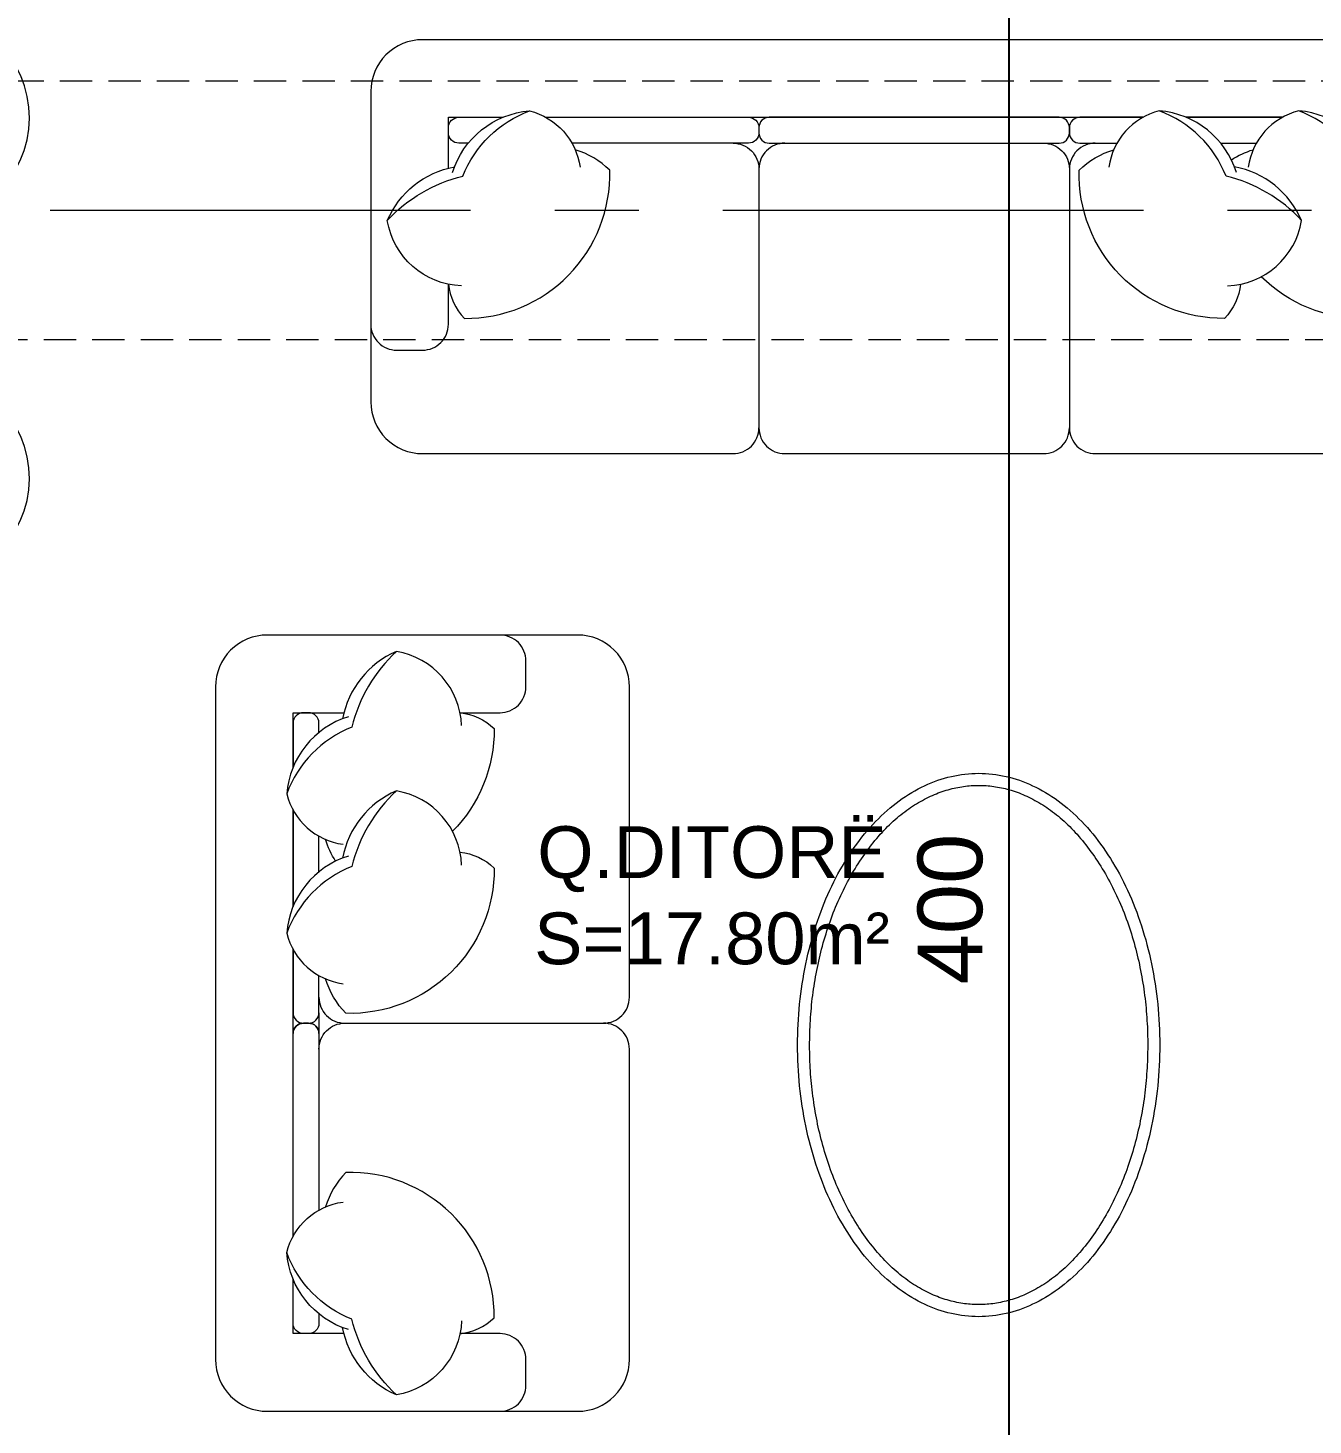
# Model space of a CAD drawing. Header units: feet. Extents: x 92587 to 97987, y -55119 to -48334.
# Drawn here: x 95088.6 to 95336.9, y -50232.1 to -49962.1 of the extents above; entities that cross this region are included whole.
import ezdxf

# ---------------------------------------------------------------- set-up
doc = ezdxf.new("R2010")
doc.units = ezdxf.units.FT
doc.header["$LTSCALE"] = 50
doc.header["$MEASUREMENT"] = 0
doc.linetypes.add('AXES', pattern=[2, 1.25, -0.25, 0.25, -0.25])
doc.linetypes.add('CACHE', pattern=[0.375, 0.25, -0.125])
doc.layers.get('0').update_dxf_attribs({"color": 8})
doc.layers.add('AXES', color=10, linetype='AXES')
doc.layers.add('COTE 50ème', color=1, linetype='Continuous')
for name, color, linetype, lineweight in [('BETON CACHE', 4, 'CACHE', 5), ('MACONNERIE COUPE', 7, 'Continuous', 30), ('mobilimi', 8, 'Continuous', 9)]:
    doc.layers.add(name, color=color, linetype=linetype, lineweight=lineweight)
doc.layers.add('DEMOL', color=7, linetype='Continuous', lineweight=60, true_color=0xa87e00)
doc.styles.add('RS_TEXT_1.50', font='arial.ttf', dxfattribs={"height": 12.5})
doc.styles.add('RS_TXT_50', font='arial.ttf', dxfattribs={"height": 12.5})
doc.dimstyles.new('RS_50CM_LINEAIRE', dxfattribs={"dimscale": 5, "dimtxt": 12.5, "dimasz": 1.5, "dimexe": 1, "dimexo": 2.5, "dimgap": 1, "dimtad": 1, "dimdec": 1, "dimrnd": 0.5, "dimdsep": 46, "dimtxsty": 'RS_TXT_50', "dimblk1": 'ARCHTICK', "dimblk2": 'ARCHTICK', "dimsah": 1, "dimcen": 2.5, "dimdle": 1, "dimclrt": 4, "dimadec": 0, "dimazin": 2, "dimtfac": 1, "dimtdec": 1, "dimtix": 1, "dimtmove": 2, "dimatfit": 3, "dimfxl": 1, "dimtolj": 1, "dimtzin": 0, "dimarcsym": 0})

# ---------------------------------------------------------------- blocks, each defined once
blk = doc.blocks.new('A$C1cd8c289')
at = {"layer": 'AXES', "lineweight": 5, "ltscale": 1.3}
blk.add_line((3195, 865), (-1985, 865), dxfattribs=at)
blk = doc.blocks.new('1111')
at = {"layer": 'mobilimi'}
for p, q in [((7498090.66, 4737224.66), (7498067.1, 4737224.66)), ((7498090.66, 4737221.1), (7498090.66, 4737224.66)), ((7498090.15, 4737221.13), (7498066.85, 4737221.13)), ((7498092.44, 4737190.14), (7498092.44, 4737219.13)), ((7498090.15, 4737188.14), (7498066.85, 4737188.14)), ((7498090.66, 4737184.61), (7498090.66, 4737188.14)), ((7498090.66, 4737184.61), (7498066.85, 4737184.61))]:
    blk.add_line(p, q, dxfattribs=at)
for centre, major_axis, start_param, end_param in [((7498069.68, 4737204.62), (-23.08, 0), -1.458692, 1.447759), ((7498071.99, 4737204.63), (-19.57, 0), -1.304651, 1.304651), ((7498082.73, 4737204.63), (24.67, 0), 2.270248, 4.012938), ((7498090.15, 4737219.13), (-2.29, 0), 3.141593, 4.712389), ((7498090.15, 4737190.14), (2.29, 0), 4.712389, 6.283185)]:
    blk.add_ellipse(centre, major_axis=major_axis, ratio=0.87377, start_param=start_param, end_param=end_param, dxfattribs=at)
blk = doc.blocks.new('_ArchTick')
at = {"color": 0, "linetype": 'ByBlock', "const_width": 0.15}
blk.add_lwpolyline([(-0.5, -0.5), (0.5, 0.5)], dxfattribs=at)
blk = doc.blocks.new('*D382')
at = {"layer": 'COTE 50ème', "color": 0, "lineweight": -2, "ltscale": 0.5, "transparency": 16777216}
for p, q in [((93279.11, -50009.86), (93279.11, -49717.36)), ((95679.11, -50009.86), (95679.11, -49717.36)), ((95684.11, -49722.36), (93274.11, -49722.36))]:
    blk.add_line(p, q, dxfattribs=at)
at = {"layer": 'Defpoints', "color": 0, "ltscale": 0.5, "transparency": 16777216}
for p in [(93279.11, -49722.36), (93279.11, -50022.36), (95679.11, -50022.36)]:
    blk.add_point(p, dxfattribs=at)
at = {"layer": 'COTE 50ème', "color": 0, "lineweight": -2, "ltscale": 0.5, "transparency": 16777216, "xscale": 7.5, "yscale": 7.5, "zscale": 7.5, "rotation": 180}
blk.add_blockref('_ArchTick', (93279.11, -49722.36), dxfattribs=at)
at = {"layer": 'COTE 50ème', "color": 0, "lineweight": -2, "ltscale": 0.5, "transparency": 16777216, "xscale": 7.5, "yscale": 7.5, "zscale": 7.5}
blk.add_blockref('_ArchTick', (95679.11, -49722.36), dxfattribs=at)
at = {"layer": 'COTE 50ème', "color": 4, "lineweight": 5, "ltscale": 0.5, "transparency": 16777216, "insert": (94479.11, -49710.98), "char_height": 12.5, "attachment_point": 5, "style": 'RS_TXT_50'}
blk.add_mtext('\\A1;2400', dxfattribs=at)
blk = doc.blocks.new('*D869')
at = {"layer": 'COTE 50ème', "color": 0, "lineweight": -2, "ltscale": 0.5, "transparency": 16777216}
for p, q in [((95278.2, -50337.36), (95278.2, -49927.36)), ((95221.61, -49932.36), (95283.2, -49932.36)), ((95264.61, -50332.36), (95283.2, -50332.36))]:
    blk.add_line(p, q, dxfattribs=at)
at = {"layer": 'Defpoints', "color": 0, "ltscale": 0.5, "transparency": 16777216}
for p in [(95209.11, -49932.36), (95278.2, -49932.36), (95252.11, -50332.36)]:
    blk.add_point(p, dxfattribs=at)
at = {"layer": 'COTE 50ème', "color": 0, "lineweight": -2, "ltscale": 0.5, "transparency": 16777216, "xscale": 7.5, "yscale": 7.5, "zscale": 7.5}
for p, rotation in [((95278.2, -49932.36), 90), ((95278.2, -50332.36), 270)]:
    blk.add_blockref('_ArchTick', p, dxfattribs=dict(at, rotation=rotation))
at = {"layer": 'COTE 50ème', "color": 4, "lineweight": 5, "ltscale": 0.5, "transparency": 16777216, "insert": (95266.82, -50132.36), "char_height": 12.5, "attachment_point": 5, "rotation": 90, "style": 'RS_TXT_50'}
blk.add_mtext('\\A1;400', dxfattribs=at)

msp = doc.modelspace()

# ---------------------------------------------------------------- linework, layer by layer
at = {"layer": 'BETON CACHE', "lineweight": 5, "ltscale": 0.5}
for points in [[(95579.11, -49972.36), (93379.11, -49972.36), (93379.11, -52037.36), (95579.11, -52037.36)], [(95529.11, -50022.36), (93429.11, -50022.36), (93429.11, -51987.36), (95529.11, -51987.36)]]:
    msp.add_lwpolyline(points, close=True, dxfattribs=at)
at = {"layer": 'mobilimi'}
for points in [[(95154.82, -50034.36, 0.414214), (95164.82, -50044.36), (95224.82, -50044.36, 0.414214), (95229.82, -50039.36, 0.414214), (95234.82, -50044.36), (95284.82, -50044.36, 0.414214), (95289.82, -50039.36, 0.414214), (95294.82, -50044.36), (95354.82, -50044.36, 0.414214), (95364.82, -50034.36), (95364.82, -49974.36, 0.414214), (95354.82, -49964.36), (95164.82, -49964.36, 0.414214), (95154.82, -49974.36)], [(95287.82, -49979.36), (95231.82, -49979.36, 0.414214), (95229.82, -49981.36), (95229.82, -49982.36, 0.414214), (95231.82, -49984.36), (95287.82, -49984.36, 0.414214), (95289.82, -49982.36), (95289.82, -49981.36, 0.414214)], [(95139.8, -50156.41), (95139.8, -50152.41, 0.414214), (95141.8, -50154.41), (95142.8, -50154.41, 0.414214), (95144.8, -50152.41), (95144.8, -50156.41, 0.414214), (95142.8, -50154.41), (95141.8, -50154.41, 0.414214)]]:
    msp.add_lwpolyline(points, format="xyb", close=True, dxfattribs=at)
for points in [[(95158, -49999.31, -0.14773), (95172.62, -49990.72, -0.213343), (95185.51, -49978.12, -0.178662)], [(95170.6, -49990.04, -0.306663), (95185.51, -49978.12, -0.30633), (95195.25, -49989, 0.872847)], [(95322.11, -49990.04, 0.306663), (95307.19, -49978.12, 0.30633), (95297.45, -49989, -0.872847)], [(95334.7, -49999.31, 0.14773), (95320.09, -49990.72, 0.213343), (95307.19, -49978.12, 0.178662)], [(95349.04, -49990.04, 0.306663), (95334.13, -49978.12, 0.30633), (95324.39, -49989, -0.872847)], [(95361.64, -49999.31, 0.14773), (95347.02, -49990.72, 0.213343), (95334.13, -49978.12, 0.178662)], [(95173.64, -49984.36), (95171.82, -49984.36, -0.414214), (95169.82, -49982.36), (95169.82, -49981.36, -0.414214), (95171.82, -49979.36)], [(95171.82, -49979.36), (95180.34, -49979.36, -0.414214)], [(95188.66, -49979.36), (95227.82, -49979.36, -0.414214), (95229.82, -49981.36), (95229.82, -49982.36, -0.414214), (95227.82, -49984.36), (95193.69, -49984.36, -0.414214)], [(95304.05, -49979.36), (95291.82, -49979.36, 0.414214), (95289.82, -49981.36), (95289.82, -49982.36, 0.414214), (95291.82, -49984.36), (95299.01, -49984.36, 0.414214)], [(95330.98, -49979.36), (95312.37, -49979.36, 0.414214)], [(95169.81, -50011.61, 0.165541), (95172.9, -50018.22, 0.425989), (95200.98, -49989.58, 0.121523), (95194.32, -49985.63, -7.115464)], [(95224.82, -49984.36, -0.414214), (95229.82, -49989.36), (95229.82, -50039.36, -0.414214)], [(95234.82, -49984.36, 0.414214), (95229.82, -49989.36)], [(95284.82, -49984.36, -0.414214), (95289.82, -49989.36)], [(95294.82, -49984.36, 0.414214), (95289.82, -49989.36), (95289.82, -50039.36, 0.414214)], [(95322.9, -50011.61, -0.165541), (95319.8, -50018.22, -0.425989), (95291.72, -49989.58, -0.121523), (95298.39, -49985.63, 7.115464)], [(95319.07, -49984.36), (95325.95, -49984.36, 0.414214)], [(95321.13, -49987.58, -0.071865), (95325.32, -49985.63, 7.115464)], [(95172.33, -50011.92, -0.356772), (95158, -49999.31, -0.249542), (95170.98, -49988.93, 9.61688)], [(95320.38, -50011.92, 0.356772), (95334.7, -49999.31, 0.249542), (95321.72, -49988.93, -9.61688)], [(95349.83, -50011.61, -0.165541), (95346.74, -50018.22, -0.200231), (95326.89, -50010.17, -0.121523)], [(95154.82, -50019.36, 0.414214), (95159.82, -50024.36), (95164.82, -50024.36, 0.414214), (95169.82, -50019.36), (95169.82, -50011.62)], [(95204.8, -50159.41, 0.414214), (95199.8, -50154.41, 0.414214), (95204.8, -50149.41), (95204.8, -50089.41, 0.414214), (95194.8, -50079.41), (95134.8, -50079.41, 0.414214), (95124.8, -50089.41), (95124.8, -50219.41, 0.414214), (95134.8, -50229.41), (95194.8, -50229.41, 0.414214), (95204.8, -50219.41), (95204.8, -50159.41, 0.414214), (95199.8, -50154.41, 0.414214), (95204.8, -50149.41)], [(95172.06, -50094.41), (95179.8, -50094.41, 0.414214), (95184.8, -50089.41), (95184.8, -50084.41, 0.414214), (95179.8, -50079.41)], [(95159.76, -50082.59, 0.14773), (95151.16, -50097.21, 0.213343), (95138.56, -50110.1, 0.178662)], [(95172.36, -50096.92, 0.356772), (95159.76, -50082.59, 0.249542), (95149.37, -50095.58, -9.61688)], [(95139.8, -50104.93), (95139.8, -50094.41), (95149.63, -50094.41, 0.414214)], [(95144.8, -50098.23), (95144.8, -50096.41, 0.414214), (95142.8, -50094.41), (95141.8, -50094.41, 0.414214), (95139.8, -50096.41)], [(95172.05, -50094.4, -0.165541), (95178.66, -50097.49, -0.200231), (95170.62, -50117.34, -0.121523)], [(95150.48, -50095.19, 0.306663), (95138.56, -50110.1, 0.30633), (95149.45, -50119.84, -0.872847)], [(95139.8, -50096.41), (95139.8, -50104.93, 0.414214)], [(95159.76, -50109.53, 0.14773), (95151.16, -50124.14, 0.213343), (95138.56, -50137.04, 0.178662)], [(95172.36, -50123.86, 0.356772), (95159.76, -50109.53, 0.249542), (95149.37, -50122.51, -9.61688)], [(95139.8, -50113.25), (95139.8, -50131.87, 0.414214)], [(95144.8, -50125.16), (95144.8, -50118.28, 0.414214)], [(95148.02, -50123.1, -0.071865), (95146.07, -50118.91, 7.115464)], [(95172.05, -50121.34, -0.165541), (95178.66, -50124.43, -0.425989), (95150.02, -50152.51, -0.121523), (95146.07, -50145.84, 7.115464)], [(95150.48, -50122.12, 0.306663), (95138.56, -50137.04, 0.30633), (95149.45, -50146.78, -0.872847)], [(95139.8, -50140.18), (95139.8, -50152.41, 0.414214), (95141.8, -50154.41), (95142.8, -50154.41, 0.414214), (95144.8, -50152.41), (95144.8, -50145.22, 0.414214)], [(95144.8, -50149.41, 0.414214), (95149.8, -50154.41)], [(95144.8, -50149.41, 0.414214), (95149.8, -50154.41), (95199.8, -50154.41, 0.414214)], [(95139.8, -50195.57), (95139.8, -50156.41, -0.414214), (95141.8, -50154.41), (95142.8, -50154.41, -0.414214), (95144.8, -50156.41), (95144.8, -50190.54, -0.414214)], [(95144.8, -50159.41, -0.414214), (95149.8, -50154.41)], [(95144.8, -50159.41, -0.414214), (95149.8, -50154.41), (95199.8, -50154.41, -0.414214)], [(95172.05, -50214.42, 0.165541), (95178.66, -50211.33, 0.425989), (95150.02, -50183.25, 0.121523), (95146.07, -50189.91, -7.115464)], [(95150.48, -50213.63, -0.306663), (95138.56, -50198.72, -0.30633), (95149.45, -50188.98, 0.872847)], [(95159.76, -50226.23, -0.14773), (95151.16, -50211.62, -0.213343), (95138.56, -50198.72, -0.178662)], [(95139.8, -50212.41), (95139.8, -50203.89, -0.414214)], [(95144.8, -50210.6), (95144.8, -50212.41, -0.414214), (95142.8, -50214.41), (95141.8, -50214.41, -0.414214), (95139.8, -50212.41)], [(95172.36, -50211.9, -0.356772), (95159.76, -50226.23, -0.249542), (95149.37, -50213.25, 9.61688)], [(95179.8, -50229.41, 0.414214), (95184.8, -50224.41), (95184.8, -50219.41, 0.414214), (95179.8, -50214.41), (95172.06, -50214.41)]]:
    msp.add_lwpolyline(points, format="xyb", dxfattribs=at)
for points in [[(95169.82, -49989.19), (95169.82, -49979.36), (95180.34, -49979.36)], [(95188.66, -49979.36), (95304.05, -49979.36)], [(95312.37, -49979.36), (95330.98, -49979.36)], [(95139.8, -50131.87), (95139.8, -50113.25)], [(95139.8, -50195.57), (95139.8, -50140.18)], [(95149.63, -50214.41), (95139.8, -50214.41), (95139.8, -50203.89)]]:
    msp.add_lwpolyline(points, dxfattribs=at)
for points in [[(95272.29, -50106.13, 0), (95272.95, -50106.14, 0), (95273.61, -50106.17, 0), (95274.27, -50106.21, 0), (95274.93, -50106.28, 0), (95275.59, -50106.36, 0), (95276.25, -50106.47, 0), (95276.91, -50106.59, 0), (95277.57, -50106.73, 0), (95278.22, -50106.89, 0), (95278.87, -50107.06, 0), (95279.52, -50107.26, 0), (95280.17, -50107.48, 0), (95280.81, -50107.71, 0), (95281.45, -50107.96, 0), (95282.09, -50108.23, 0), (95282.72, -50108.52, 0), (95283.35, -50108.82, 0), (95283.98, -50109.14, 0), (95284.6, -50109.49, 0), (95285.22, -50109.84, 0), (95285.83, -50110.22, 0), (95286.44, -50110.61, 0), (95287.05, -50111.02, 0), (95287.64, -50111.45, 0), (95288.24, -50111.89, 0), (95288.82, -50112.36, 0), (95289.4, -50112.83, 0), (95289.98, -50113.33, 0), (95290.55, -50113.84, 0), (95291.11, -50114.36, 0), (95291.66, -50114.91, 0), (95292.21, -50115.46, 0), (95292.75, -50116.04, 0), (95293.29, -50116.63, 0), (95293.81, -50117.23, 0), (95294.33, -50117.85, 0), (95294.84, -50118.48, 0), (95295.34, -50119.13, 0), (95295.84, -50119.79, 0), (95296.32, -50120.47, 0), (95296.8, -50121.15, 0), (95297.27, -50121.86, 0), (95297.73, -50122.57, 0), (95298.18, -50123.3, 0), (95298.62, -50124.04, 0), (95299.05, -50124.8, 0), (95299.47, -50125.56, 0), (95299.89, -50126.34, 0), (95300.29, -50127.13, 0), (95300.68, -50127.93, 0), (95301.06, -50128.74, 0), (95301.43, -50129.56, 0), (95301.8, -50130.4, 0), (95302.15, -50131.24, 0), (95302.49, -50132.09, 0), (95302.82, -50132.95, 0), (95303.14, -50133.82, 0), (95303.44, -50134.7, 0), (95303.74, -50135.59, 0), (95304.02, -50136.49, 0), (95304.3, -50137.39, 0), (95304.56, -50138.31, 0), (95304.81, -50139.23, 0), (95305.05, -50140.15, 0), (95305.28, -50141.09, 0), (95305.49, -50142.03, 0), (95305.7, -50142.97, 0), (95305.89, -50143.92, 0), (95306.07, -50144.88, 0), (95306.23, -50145.84, 0), (95306.39, -50146.81, 0), (95306.53, -50147.78, 0), (95306.66, -50148.75, 0), (95306.78, -50149.73, 0), (95306.89, -50150.71, 0), (95306.98, -50151.69, 0), (95307.06, -50152.68, 0), (95307.13, -50153.67, 0), (95307.19, -50154.66, 0), (95307.23, -50155.65, 0), (95307.26, -50156.64, 0), (95307.28, -50157.63, 0), (95307.29, -50158.63, 0), (95307.28, -50159.62, 0), (95307.26, -50160.61, 0), (95307.23, -50161.61, 0), (95307.19, -50162.6, 0), (95307.13, -50163.59, 0), (95307.06, -50164.58, 0), (95306.98, -50165.56, 0), (95306.89, -50166.55, 0), (95306.78, -50167.53, 0), (95306.66, -50168.5, 0), (95306.53, -50169.48, 0), (95306.39, -50170.45, 0), (95306.23, -50171.41, 0), (95306.07, -50172.38, 0), (95305.89, -50173.33, 0), (95305.7, -50174.28, 0), (95305.49, -50175.23, 0), (95305.28, -50176.17, 0), (95305.05, -50177.1, 0), (95304.81, -50178.03, 0), (95304.56, -50178.95, 0), (95304.3, -50179.86, 0), (95304.02, -50180.76, 0), (95303.74, -50181.66, 0), (95303.44, -50182.55, 0), (95303.14, -50183.43, 0), (95302.82, -50184.3, 0), (95302.49, -50185.16, 0), (95302.15, -50186.02, 0), (95301.8, -50186.86, 0), (95301.43, -50187.69, 0), (95301.06, -50188.51, 0), (95300.68, -50189.33, 0), (95300.29, -50190.13, 0), (95299.89, -50190.91, 0), (95299.47, -50191.69, 0), (95299.05, -50192.46, 0), (95298.62, -50193.21, 0), (95298.18, -50193.95, 0), (95297.73, -50194.68, 0), (95297.27, -50195.4, 0), (95296.8, -50196.1, 0), (95296.32, -50196.79, 0), (95295.84, -50197.46, 0), (95295.34, -50198.13, 0), (95294.84, -50198.77, 0), (95294.33, -50199.41, 0), (95293.81, -50200.03, 0), (95293.29, -50200.63, 0), (95292.75, -50201.22, 0), (95292.21, -50201.79, 0), (95291.66, -50202.35, 0), (95291.11, -50202.89, 0), (95290.55, -50203.42, 0), (95289.98, -50203.93, 0), (95289.4, -50204.42, 0), (95288.82, -50204.9, 0), (95288.24, -50205.36, 0), (95287.64, -50205.8, 0), (95287.05, -50206.23, 0), (95286.44, -50206.64, 0), (95285.83, -50207.04, 0), (95285.22, -50207.41, 0), (95284.6, -50207.77, 0), (95283.98, -50208.11, 0), (95283.35, -50208.43, 0), (95282.72, -50208.74, 0), (95282.09, -50209.03, 0), (95281.45, -50209.3, 0), (95280.81, -50209.55, 0), (95280.17, -50209.78, 0), (95279.52, -50209.99, 0), (95278.87, -50210.19, 0), (95278.22, -50210.37, 0), (95277.57, -50210.53, 0), (95276.91, -50210.67, 0), (95276.25, -50210.79, 0), (95275.59, -50210.89, 0), (95274.93, -50210.98, 0), (95274.27, -50211.04, 0), (95273.61, -50211.09, 0), (95272.95, -50211.12, 0), (95272.29, -50211.13, 0), (95271.63, -50211.12, 0), (95270.96, -50211.09, 0), (95270.3, -50211.04, 0), (95269.64, -50210.98, 0), (95268.98, -50210.89, 0), (95268.32, -50210.79, 0), (95267.66, -50210.67, 0), (95267.01, -50210.53, 0), (95266.35, -50210.37, 0), (95265.7, -50210.19, 0), (95265.05, -50209.99, 0), (95264.41, -50209.78, 0), (95263.76, -50209.55, 0), (95263.12, -50209.3, 0), (95262.48, -50209.03, 0), (95261.85, -50208.74, 0), (95261.22, -50208.43, 0), (95260.59, -50208.11, 0), (95259.97, -50207.77, 0), (95259.35, -50207.41, 0), (95258.74, -50207.04, 0), (95258.13, -50206.64, 0), (95257.53, -50206.23, 0), (95256.93, -50205.8, 0), (95256.34, -50205.36, 0), (95255.75, -50204.9, 0), (95255.17, -50204.42, 0), (95254.6, -50203.93, 0), (95254.03, -50203.42, 0), (95253.47, -50202.89, 0), (95252.91, -50202.35, 0), (95252.36, -50201.79, 0), (95251.82, -50201.22, 0), (95251.29, -50200.63, 0), (95250.76, -50200.03, 0), (95250.24, -50199.41, 0), (95249.73, -50198.77, 0), (95249.23, -50198.13, 0), (95248.74, -50197.46, 0), (95248.25, -50196.79, 0), (95247.77, -50196.1, 0), (95247.31, -50195.4, 0), (95246.85, -50194.68, 0), (95246.4, -50193.95, 0), (95245.95, -50193.21, 0), (95245.52, -50192.46, 0), (95245.1, -50191.69, 0), (95244.69, -50190.91, 0), (95244.29, -50190.13, 0), (95243.89, -50189.33, 0), (95243.51, -50188.51, 0), (95243.14, -50187.69, 0), (95242.78, -50186.86, 0), (95242.43, -50186.02, 0), (95242.09, -50185.16, 0), (95241.76, -50184.3, 0), (95241.44, -50183.43, 0), (95241.13, -50182.55, 0), (95240.84, -50181.66, 0), (95240.55, -50180.76, 0), (95240.28, -50179.86, 0), (95240.02, -50178.95, 0), (95239.76, -50178.03, 0), (95239.53, -50177.1, 0), (95239.3, -50176.17, 0), (95239.08, -50175.23, 0), (95238.88, -50174.28, 0), (95238.69, -50173.33, 0), (95238.51, -50172.38, 0), (95238.34, -50171.41, 0), (95238.19, -50170.45, 0), (95238.04, -50169.48, 0), (95237.91, -50168.5, 0), (95237.79, -50167.53, 0), (95237.69, -50166.55, 0), (95237.59, -50165.56, 0), (95237.51, -50164.58, 0), (95237.44, -50163.59, 0), (95237.39, -50162.6, 0), (95237.34, -50161.61, 0), (95237.31, -50160.61, 0), (95237.29, -50159.62, 0), (95237.29, -50158.63, 0), (95237.29, -50157.63, 0), (95237.31, -50156.64, 0), (95237.34, -50155.65, 0), (95237.39, -50154.66, 0), (95237.44, -50153.67, 0), (95237.51, -50152.68, 0), (95237.59, -50151.69, 0), (95237.69, -50150.71, 0), (95237.79, -50149.73, 0), (95237.91, -50148.75, 0), (95238.04, -50147.78, 0), (95238.19, -50146.81, 0), (95238.34, -50145.84, 0), (95238.51, -50144.88, 0), (95238.69, -50143.92, 0), (95238.88, -50142.97, 0), (95239.08, -50142.03, 0), (95239.3, -50141.09, 0), (95239.53, -50140.15, 0), (95239.76, -50139.23, 0), (95240.02, -50138.31, 0), (95240.28, -50137.39, 0), (95240.55, -50136.49, 0), (95240.84, -50135.59, 0), (95241.13, -50134.7, 0), (95241.44, -50133.82, 0), (95241.76, -50132.95, 0), (95242.09, -50132.09, 0), (95242.43, -50131.24, 0), (95242.78, -50130.4, 0), (95243.14, -50129.56, 0), (95243.51, -50128.74, 0), (95243.89, -50127.93, 0), (95244.29, -50127.13, 0), (95244.69, -50126.34, 0), (95245.1, -50125.56, 0), (95245.52, -50124.8, 0), (95245.95, -50124.04, 0), (95246.4, -50123.3, 0), (95246.85, -50122.57, 0), (95247.31, -50121.86, 0), (95247.77, -50121.15, 0), (95248.25, -50120.47, 0), (95248.74, -50119.79, 0), (95249.23, -50119.13, 0), (95249.73, -50118.48, 0), (95250.24, -50117.85, 0), (95250.76, -50117.23, 0), (95251.29, -50116.63, 0), (95251.82, -50116.04, 0), (95252.36, -50115.46, 0), (95252.91, -50114.91, 0), (95253.47, -50114.36, 0), (95254.03, -50113.84, 0), (95254.6, -50113.33, 0), (95255.17, -50112.83, 0), (95255.75, -50112.36, 0), (95256.34, -50111.89, 0), (95256.93, -50111.45, 0), (95257.53, -50111.02, 0), (95258.13, -50110.61, 0), (95258.74, -50110.22, 0), (95259.35, -50109.84, 0), (95259.97, -50109.49, 0), (95260.59, -50109.14, 0), (95261.22, -50108.82, 0), (95261.85, -50108.52, 0), (95262.48, -50108.23, 0), (95263.12, -50107.96, 0), (95263.76, -50107.71, 0), (95264.41, -50107.48, 0), (95265.05, -50107.26, 0), (95265.7, -50107.06, 0), (95266.35, -50106.89, 0), (95267.01, -50106.73, 0), (95267.66, -50106.59, 0), (95268.32, -50106.47, 0), (95268.98, -50106.36, 0), (95269.64, -50106.28, 0), (95270.3, -50106.21, 0), (95270.96, -50106.17, 0), (95271.63, -50106.14, 0), (95272.29, -50106.13, 0)], [(95272.29, -50108.46, 0), (95272.65, -50108.46, 0), (95273, -50108.47, 0), (95273.37, -50108.49, 0), (95273.73, -50108.51, 0), (95274.09, -50108.54, 0), (95274.46, -50108.57, 0), (95274.83, -50108.61, 0), (95275.19, -50108.66, 0), (95275.56, -50108.72, 0), (95275.94, -50108.78, 0), (95276.31, -50108.85, 0), (95276.68, -50108.92, 0), (95277.06, -50109, 0), (95277.43, -50109.09, 0), (95277.81, -50109.19, 0), (95278.18, -50109.3, 0), (95278.56, -50109.41, 0), (95278.94, -50109.53, 0), (95279.32, -50109.65, 0), (95279.7, -50109.79, 0), (95280.08, -50109.93, 0), (95280.47, -50110.08, 0), (95280.85, -50110.24, 0), (95281.23, -50110.4, 0), (95281.62, -50110.57, 0), (95282, -50110.76, 0), (95282.38, -50110.95, 0), (95282.77, -50111.14, 0), (95283.15, -50111.35, 0), (95283.53, -50111.56, 0), (95283.91, -50111.78, 0), (95284.29, -50112.01, 0), (95284.68, -50112.25, 0), (95285.06, -50112.5, 0), (95285.44, -50112.75, 0), (95285.81, -50113.01, 0), (95286.19, -50113.28, 0), (95286.57, -50113.56, 0), (95286.94, -50113.84, 0), (95287.31, -50114.14, 0), (95287.69, -50114.44, 0), (95288.06, -50114.75, 0), (95288.42, -50115.07, 0), (95288.79, -50115.4, 0), (95289.15, -50115.73, 0), (95289.52, -50116.08, 0), (95289.88, -50116.43, 0), (95290.23, -50116.79, 0), (95290.59, -50117.16, 0), (95290.94, -50117.54, 0), (95291.29, -50117.92, 0), (95291.64, -50118.32, 0), (95291.99, -50118.72, 0), (95292.33, -50119.13, 0), (95292.67, -50119.54, 0), (95293, -50119.96, 0), (95293.34, -50120.39, 0), (95293.67, -50120.83, 0), (95293.99, -50121.28, 0), (95294.32, -50121.73, 0), (95294.64, -50122.18, 0), (95294.95, -50122.65, 0), (95295.27, -50123.12, 0), (95295.57, -50123.59, 0), (95295.88, -50124.08, 0), (95296.18, -50124.56, 0), (95296.48, -50125.06, 0), (95296.77, -50125.56, 0), (95297.06, -50126.07, 0), (95297.34, -50126.58, 0), (95297.62, -50127.09, 0), (95297.9, -50127.62, 0), (95298.17, -50128.14, 0), (95298.43, -50128.68, 0), (95298.69, -50129.21, 0), (95298.95, -50129.75, 0), (95299.2, -50130.3, 0), (95299.45, -50130.85, 0), (95299.69, -50131.41, 0), (95299.92, -50131.97, 0), (95300.15, -50132.53, 0), (95300.38, -50133.1, 0), (95300.59, -50133.67, 0), (95300.81, -50134.25, 0), (95301.02, -50134.83, 0), (95301.22, -50135.41, 0), (95301.41, -50135.99, 0), (95301.6, -50136.57, 0), (95301.79, -50137.15, 0), (95301.97, -50137.73, 0), (95302.14, -50138.32, 0), (95302.31, -50138.91, 0), (95302.47, -50139.5, 0), (95302.63, -50140.09, 0), (95302.78, -50140.68, 0), (95302.93, -50141.27, 0), (95303.07, -50141.86, 0), (95303.21, -50142.46, 0), (95303.34, -50143.05, 0), (95303.46, -50143.65, 0), (95303.58, -50144.25, 0), (95303.7, -50144.85, 0), (95303.81, -50145.45, 0), (95303.91, -50146.05, 0), (95304.01, -50146.65, 0), (95304.11, -50147.25, 0), (95304.2, -50147.85, 0), (95304.28, -50148.45, 0), (95304.36, -50149.06, 0), (95304.43, -50149.66, 0), (95304.5, -50150.27, 0), (95304.57, -50150.87, 0), (95304.63, -50151.48, 0), (95304.68, -50152.09, 0), (95304.73, -50152.69, 0), (95304.77, -50153.3, 0), (95304.81, -50153.91, 0), (95304.85, -50154.52, 0), (95304.88, -50155.13, 0), (95304.9, -50155.73, 0), (95304.92, -50156.34, 0), (95304.94, -50156.95, 0), (95304.95, -50157.56, 0), (95304.95, -50158.17, 0), (95304.95, -50158.78, 0), (95304.95, -50159.39, 0), (95304.94, -50160, 0), (95304.93, -50160.61, 0), (95304.91, -50161.22, 0), (95304.89, -50161.82, 0), (95304.86, -50162.43, 0), (95304.83, -50163.04, 0), (95304.79, -50163.65, 0), (95304.75, -50164.26, 0), (95304.7, -50164.86, 0), (95304.65, -50165.47, 0), (95304.6, -50166.08, 0), (95304.54, -50166.68, 0), (95304.47, -50167.29, 0), (95304.4, -50167.89, 0), (95304.32, -50168.5, 0), (95304.24, -50169.1, 0), (95304.15, -50169.71, 0), (95304.06, -50170.31, 0), (95303.96, -50170.91, 0), (95303.86, -50171.51, 0), (95303.75, -50172.11, 0), (95303.64, -50172.71, 0), (95303.52, -50173.31, 0), (95303.4, -50173.9, 0), (95303.27, -50174.5, 0), (95303.14, -50175.09, 0), (95303, -50175.69, 0), (95302.86, -50176.28, 0), (95302.71, -50176.87, 0), (95302.55, -50177.46, 0), (95302.39, -50178.05, 0), (95302.23, -50178.64, 0), (95302.06, -50179.23, 0), (95301.88, -50179.81, 0), (95301.7, -50180.4, 0), (95301.51, -50180.98, 0), (95301.32, -50181.56, 0), (95301.12, -50182.14, 0), (95300.91, -50182.72, 0), (95300.7, -50183.29, 0), (95300.49, -50183.87, 0), (95300.26, -50184.44, 0), (95300.04, -50185, 0), (95299.81, -50185.57, 0), (95299.57, -50186.12, 0), (95299.32, -50186.68, 0), (95299.08, -50187.23, 0), (95298.82, -50187.77, 0), (95298.56, -50188.31, 0), (95298.3, -50188.85, 0), (95298.03, -50189.38, 0), (95297.76, -50189.9, 0), (95297.48, -50190.42, 0), (95297.2, -50190.93, 0), (95296.91, -50191.44, 0), (95296.62, -50191.95, 0), (95296.33, -50192.44, 0), (95296.03, -50192.94, 0), (95295.73, -50193.42, 0), (95295.42, -50193.9, 0), (95295.11, -50194.37, 0), (95294.8, -50194.84, 0), (95294.48, -50195.3, 0), (95294.16, -50195.76, 0), (95293.83, -50196.2, 0), (95293.5, -50196.64, 0), (95293.17, -50197.08, 0), (95292.84, -50197.5, 0), (95292.5, -50197.92, 0), (95292.16, -50198.33, 0), (95291.81, -50198.74, 0), (95291.47, -50199.13, 0), (95291.12, -50199.52, 0), (95290.77, -50199.91, 0), (95290.41, -50200.28, 0), (95290.06, -50200.64, 0), (95289.7, -50201, 0), (95289.34, -50201.35, 0), (95288.97, -50201.69, 0), (95288.61, -50202.02, 0), (95288.24, -50202.35, 0), (95287.87, -50202.66, 0), (95287.5, -50202.97, 0), (95287.13, -50203.27, 0), (95286.75, -50203.56, 0), (95286.38, -50203.84, 0), (95286, -50204.11, 0), (95285.62, -50204.38, 0), (95285.25, -50204.63, 0), (95284.87, -50204.88, 0), (95284.49, -50205.13, 0), (95284.1, -50205.36, 0), (95283.72, -50205.58, 0), (95283.34, -50205.8, 0), (95282.96, -50206.01, 0), (95282.57, -50206.21, 0), (95282.19, -50206.41, 0), (95281.81, -50206.59, 0), (95281.42, -50206.77, 0), (95281.04, -50206.94, 0), (95280.66, -50207.1, 0), (95280.28, -50207.25, 0), (95279.89, -50207.4, 0), (95279.51, -50207.54, 0), (95279.13, -50207.67, 0), (95278.75, -50207.79, 0), (95278.37, -50207.9, 0), (95278, -50208.01, 0), (95277.62, -50208.11, 0), (95277.24, -50208.21, 0), (95276.87, -50208.29, 0), (95276.49, -50208.37, 0), (95276.12, -50208.44, 0), (95275.75, -50208.51, 0), (95275.38, -50208.57, 0), (95275.01, -50208.62, 0), (95274.64, -50208.66, 0), (95274.28, -50208.7, 0), (95273.91, -50208.73, 0), (95273.55, -50208.76, 0), (95273.19, -50208.77, 0), (95272.82, -50208.79, 0), (95272.47, -50208.79, 0), (95272.11, -50208.79, 0), (95271.75, -50208.79, 0), (95271.39, -50208.77, 0), (95271.03, -50208.76, 0), (95270.66, -50208.73, 0), (95270.3, -50208.7, 0), (95269.93, -50208.66, 0), (95269.56, -50208.62, 0), (95269.2, -50208.57, 0), (95268.83, -50208.51, 0), (95268.45, -50208.44, 0), (95268.08, -50208.37, 0), (95267.71, -50208.29, 0), (95267.33, -50208.21, 0), (95266.96, -50208.11, 0), (95266.58, -50208.01, 0), (95266.2, -50207.9, 0), (95265.82, -50207.79, 0), (95265.44, -50207.67, 0), (95265.06, -50207.54, 0), (95264.68, -50207.4, 0), (95264.3, -50207.25, 0), (95263.92, -50207.1, 0), (95263.53, -50206.94, 0), (95263.15, -50206.77, 0), (95262.77, -50206.59, 0), (95262.38, -50206.41, 0), (95262, -50206.21, 0), (95261.62, -50206.01, 0), (95261.24, -50205.8, 0), (95260.85, -50205.58, 0), (95260.47, -50205.36, 0), (95260.09, -50205.13, 0), (95259.71, -50204.88, 0), (95259.33, -50204.63, 0), (95258.95, -50204.38, 0), (95258.57, -50204.11, 0), (95258.2, -50203.84, 0), (95257.82, -50203.56, 0), (95257.45, -50203.27, 0), (95257.07, -50202.97, 0), (95256.7, -50202.66, 0), (95256.33, -50202.35, 0), (95255.97, -50202.02, 0), (95255.6, -50201.69, 0), (95255.24, -50201.35, 0), (95254.88, -50201, 0), (95254.52, -50200.64, 0), (95254.16, -50200.28, 0), (95253.81, -50199.91, 0), (95253.46, -50199.52, 0), (95253.11, -50199.13, 0), (95252.76, -50198.74, 0), (95252.42, -50198.33, 0), (95252.08, -50197.92, 0), (95251.74, -50197.5, 0), (95251.4, -50197.08, 0), (95251.07, -50196.64, 0), (95250.74, -50196.2, 0), (95250.42, -50195.76, 0), (95250.1, -50195.3, 0), (95249.78, -50194.84, 0), (95249.46, -50194.37, 0), (95249.15, -50193.9, 0), (95248.85, -50193.42, 0), (95248.54, -50192.94, 0), (95248.25, -50192.44, 0), (95247.95, -50191.95, 0), (95247.66, -50191.44, 0), (95247.37, -50190.93, 0), (95247.09, -50190.42, 0), (95246.81, -50189.9, 0), (95246.54, -50189.38, 0), (95246.27, -50188.85, 0), (95246.01, -50188.31, 0), (95245.75, -50187.77, 0), (95245.5, -50187.23, 0), (95245.25, -50186.68, 0), (95245.01, -50186.12, 0), (95244.77, -50185.57, 0), (95244.54, -50185, 0), (95244.31, -50184.44, 0), (95244.09, -50183.87, 0), (95243.87, -50183.29, 0), (95243.66, -50182.72, 0), (95243.46, -50182.14, 0), (95243.26, -50181.56, 0), (95243.07, -50180.98, 0), (95242.88, -50180.4, 0), (95242.7, -50179.81, 0), (95242.52, -50179.23, 0), (95242.35, -50178.64, 0), (95242.18, -50178.05, 0), (95242.02, -50177.46, 0), (95241.87, -50176.87, 0), (95241.72, -50176.28, 0), (95241.57, -50175.69, 0), (95241.43, -50175.09, 0), (95241.3, -50174.5, 0), (95241.17, -50173.9, 0), (95241.05, -50173.31, 0), (95240.93, -50172.71, 0), (95240.82, -50172.11, 0), (95240.71, -50171.51, 0), (95240.61, -50170.91, 0), (95240.51, -50170.31, 0), (95240.42, -50169.71, 0), (95240.34, -50169.1, 0), (95240.25, -50168.5, 0), (95240.18, -50167.89, 0), (95240.11, -50167.29, 0), (95240.04, -50166.68, 0), (95239.98, -50166.08, 0), (95239.92, -50165.47, 0), (95239.87, -50164.86, 0), (95239.82, -50164.26, 0), (95239.78, -50163.65, 0), (95239.74, -50163.04, 0), (95239.71, -50162.43, 0), (95239.69, -50161.82, 0), (95239.66, -50161.22, 0), (95239.65, -50160.61, 0), (95239.63, -50160, 0), (95239.62, -50159.39, 0), (95239.62, -50158.78, 0), (95239.62, -50158.17, 0), (95239.63, -50157.56, 0), (95239.64, -50156.95, 0), (95239.65, -50156.34, 0), (95239.67, -50155.73, 0), (95239.7, -50155.13, 0), (95239.73, -50154.52, 0), (95239.76, -50153.91, 0), (95239.8, -50153.3, 0), (95239.85, -50152.69, 0), (95239.9, -50152.09, 0), (95239.95, -50151.48, 0), (95240.01, -50150.87, 0), (95240.07, -50150.27, 0), (95240.14, -50149.66, 0), (95240.22, -50149.06, 0), (95240.29, -50148.45, 0), (95240.38, -50147.85, 0), (95240.47, -50147.25, 0), (95240.56, -50146.65, 0), (95240.66, -50146.05, 0), (95240.77, -50145.45, 0), (95240.88, -50144.85, 0), (95240.99, -50144.25, 0), (95241.11, -50143.65, 0), (95241.24, -50143.05, 0), (95241.37, -50142.46, 0), (95241.5, -50141.86, 0), (95241.64, -50141.27, 0), (95241.79, -50140.68, 0), (95241.94, -50140.09, 0), (95242.1, -50139.5, 0), (95242.26, -50138.91, 0), (95242.43, -50138.32, 0), (95242.61, -50137.73, 0), (95242.79, -50137.15, 0), (95242.97, -50136.57, 0), (95243.16, -50135.99, 0), (95243.36, -50135.41, 0), (95243.56, -50134.83, 0), (95243.77, -50134.25, 0), (95243.98, -50133.67, 0), (95244.2, -50133.1, 0), (95244.42, -50132.53, 0), (95244.65, -50131.97, 0), (95244.89, -50131.41, 0), (95245.13, -50130.85, 0), (95245.37, -50130.3, 0), (95245.62, -50129.75, 0), (95245.88, -50129.21, 0), (95246.14, -50128.68, 0), (95246.41, -50128.14, 0), (95246.68, -50127.62, 0), (95246.95, -50127.09, 0), (95247.23, -50126.58, 0), (95247.52, -50126.07, 0), (95247.8, -50125.56, 0), (95248.1, -50125.06, 0), (95248.39, -50124.56, 0), (95248.69, -50124.08, 0), (95249, -50123.59, 0), (95249.31, -50123.12, 0), (95249.62, -50122.65, 0), (95249.94, -50122.18, 0), (95250.26, -50121.73, 0), (95250.58, -50121.28, 0), (95250.91, -50120.83, 0), (95251.24, -50120.39, 0), (95251.57, -50119.96, 0), (95251.91, -50119.54, 0), (95252.25, -50119.13, 0), (95252.59, -50118.72, 0), (95252.93, -50118.32, 0), (95253.28, -50117.92, 0), (95253.63, -50117.54, 0), (95253.98, -50117.16, 0), (95254.34, -50116.79, 0), (95254.7, -50116.43, 0), (95255.06, -50116.08, 0), (95255.42, -50115.73, 0), (95255.78, -50115.4, 0), (95256.15, -50115.07, 0), (95256.52, -50114.75, 0), (95256.89, -50114.44, 0), (95257.26, -50114.14, 0), (95257.63, -50113.84, 0), (95258.01, -50113.56, 0), (95258.38, -50113.28, 0), (95258.76, -50113.01, 0), (95259.14, -50112.75, 0), (95259.52, -50112.5, 0), (95259.9, -50112.25, 0), (95260.28, -50112.01, 0), (95260.66, -50111.78, 0), (95261.04, -50111.56, 0), (95261.43, -50111.35, 0), (95261.81, -50111.14, 0), (95262.19, -50110.95, 0), (95262.58, -50110.76, 0), (95262.96, -50110.57, 0), (95263.34, -50110.4, 0), (95263.73, -50110.24, 0), (95264.11, -50110.08, 0), (95264.49, -50109.93, 0), (95264.87, -50109.79, 0), (95265.25, -50109.65, 0), (95265.63, -50109.53, 0), (95266.01, -50109.41, 0), (95266.39, -50109.3, 0), (95266.77, -50109.19, 0), (95267.14, -50109.09, 0), (95267.52, -50109, 0), (95267.89, -50108.92, 0), (95268.27, -50108.85, 0), (95268.64, -50108.78, 0), (95269.01, -50108.72, 0), (95269.38, -50108.66, 0), (95269.75, -50108.61, 0), (95270.12, -50108.57, 0), (95270.48, -50108.54, 0), (95270.85, -50108.51, 0), (95271.21, -50108.49, 0), (95271.57, -50108.47, 0), (95271.93, -50108.46, 0), (95272.29, -50108.46, 0)]]:
    msp.add_polyline3d(points, dxfattribs=at)

# ---------------------------------------------------------------- block references
at = {"layer": 'MACONNERIE COUPE', "lineweight": 5, "ltscale": 0.5}
msp.add_blockref('A$C1cd8c289', (94709.11, -50862.36), dxfattribs=at)
at = {"layer": 'mobilimi', "xscale": 1.123327195006823, "yscale": 1.123327195006823, "zscale": 1.123327195006823, "rotation": 180}
for p in [(8517848.52, 5271451.37), (8517848.52, 5271381.7)]:
    msp.add_blockref('1111', p, dxfattribs=at)

# ---------------------------------------------------------------- texts
at = {"layer": 'DEMOL', "lineweight": -2, "insert": (95220.75, -50129.76), "char_height": 10, "width": 93.9293, "attachment_point": 5, "style": 'RS_TEXT_1.50'}
msp.add_mtext('Q.DITORË\\PS=17.80m²', dxfattribs=at)

# ---------------------------------------------------------------- dimensions: what is measured, and where the dimension line sits
at = {"layer": 'COTE 50ème', "lineweight": 5, "ltscale": 0.5}
for base, p1, p2, angle, picture, middle in [((93279.11, -49722.36), (95679.11, -50022.36), (93279.11, -50022.36), 180, '*D382', (94479.11, -49710.98)), ((95278.2, -49932.36), (95252.11, -50332.36), (95209.11, -49932.36), 270, '*D869', (95266.82, -50132.36))]:
    dim = msp.add_linear_dim(base=base, p1=p1, p2=p2, angle=angle, dimstyle='RS_50CM_LINEAIRE', dxfattribs=at)
    dim.commit()
    dim.dimension.update_dxf_attribs({"geometry": picture, "text_midpoint": middle})

doc.saveas('drawing.dxf')
